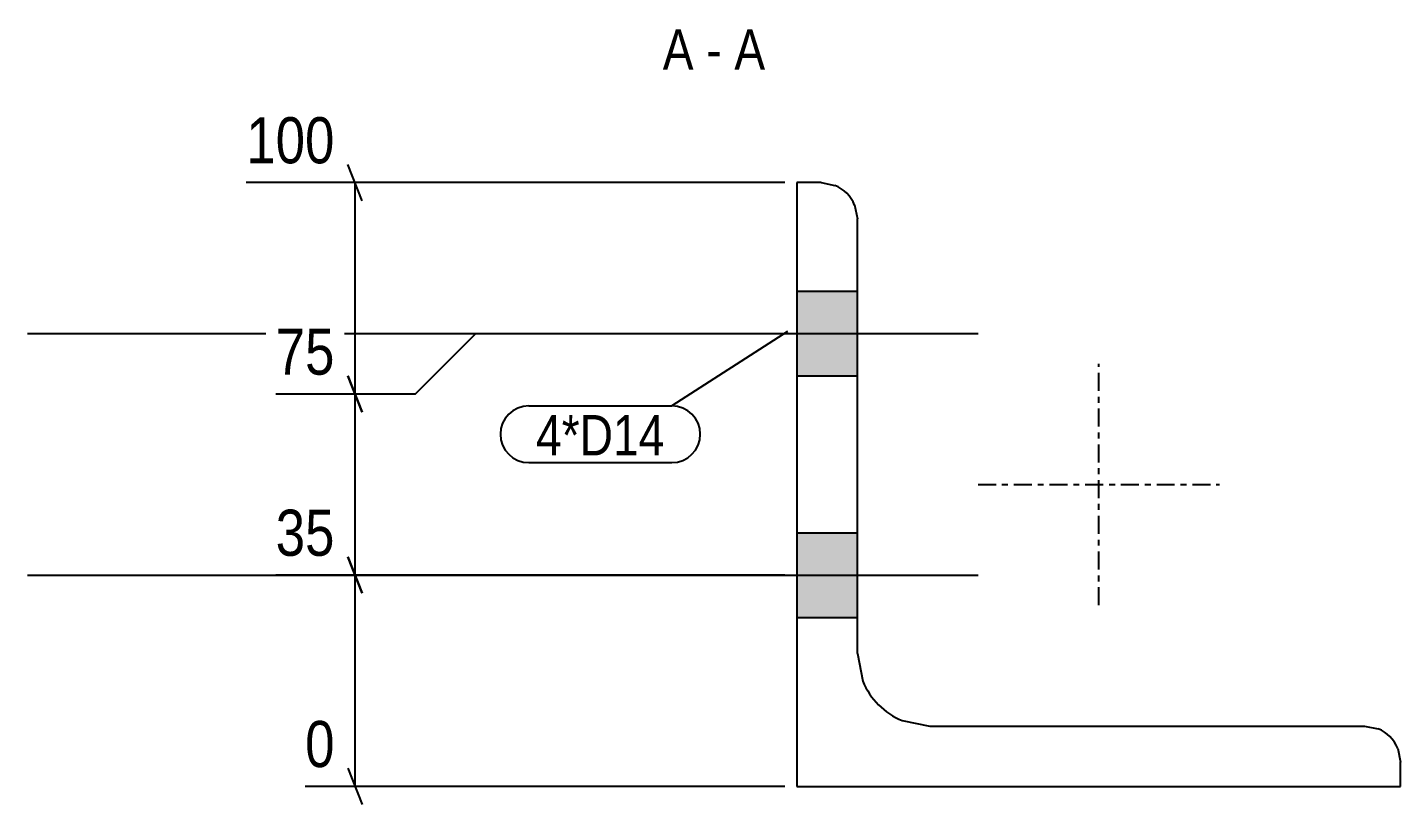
# Model space of a CAD drawing. Header units: millimetres. Extents: x 8 to 13800, y 6 to 296.
# Drawn here: x 13572.6 to 13800.1, y 6 to 134.7 of the extents above; entities that cross this region are included whole.
import ezdxf

# ---------------------------------------------------------------- set-up
doc = ezdxf.new("R2010")
doc.units = ezdxf.units.MM
doc.linetypes.add('DXK_LINE_DOT3', pattern=[5.9187, 2.979, -0.9799, 0.9799, -0.9799])
for name, color, linetype in [('MÅLSÆTNING', 7, 'Continuous'), ('STÅL', 7, 'Continuous'), ('TEKST', 7, 'Continuous')]:
    doc.layers.add(name, color=color, linetype=linetype)
doc.styles.add('Arial Narrow', font='ARIALN.TTF', dxfattribs={"height": 0.2})

msp = doc.modelspace()

# ---------------------------------------------------------------- hatches: boundary and pattern name
at = {"layer": 'STÅL', "linetype": 'Continuous'}
for points in [[(13700.11, 91), (13700.11, 77), (13710.11, 77), (13710.11, 91)], [(13700.11, 51), (13700.11, 37), (13710.11, 37), (13710.11, 51)]]:
    msp.add_hatch(color=96, dxfattribs=at).paths.add_polyline_path(points)

# ---------------------------------------------------------------- linework, layer by layer
at = {"layer": 'MÅLSÆTNING', "color": 7, "linetype": 'Continuous'}
for p, q in [((13628.09, 106), (13625.69, 112)), ((13698.11, 109), (13608.87, 109)), ((13626.89, 74), (13626.89, 109)), ((13636.89, 74), (13646.89, 84)), ((13636.89, 74), (13646.89, 84)), ((13646.89, 84), (13698.11, 84)), ((13646.89, 84), (13698.11, 84)), ((13625.69, 77), (13628.09, 71)), ((13628.09, 71), (13625.69, 77)), ((13613.74, 74), (13636.89, 74)), ((13613.74, 74), (13636.89, 74)), ((13626.89, 44), (13626.89, 74)), ((13625.69, 47), (13628.09, 41)), ((13628.09, 41), (13625.69, 47)), ((13698.11, 44), (13613.74, 44)), ((13698.11, 44), (13613.74, 44)), ((13626.89, 9), (13626.89, 44)), ((13625.69, 12), (13628.09, 6)), ((13698.11, 9), (13618.62, 9))]:
    msp.add_line(p, q, dxfattribs=at)
at = {"layer": 'STÅL', "color": 2, "linetype": 'Continuous'}
for p, q in [((13704.11, 109), (13700.11, 109)), ((13700.11, 109), (13700.11, 9)), ((13704.11, 109), (13706.4, 108.54)), ((13709.65, 105.3), (13710.11, 103)), ((13710.11, 31), (13710.11, 103)), ((13710.11, 31), (13711.02, 26.41)), ((13717.52, 19.91), (13722.11, 19)), ((13722.11, 19), (13794.11, 19)), ((13794.11, 19), (13796.4, 18.54)), ((13799.65, 15.3), (13800.11, 13)), ((13800.11, 9), (13800.11, 13)), ((13700.11, 9), (13800.11, 9))]:
    msp.add_line(p, q, dxfattribs=at)
at = {"layer": 'STÅL', "color": 96, "linetype": 'Continuous'}
for p, q in [((13700.11, 91), (13710.11, 91)), ((13572.61, 84), (13730.11, 84)), ((13700.11, 77), (13710.11, 77)), ((13700.11, 51), (13710.11, 51)), ((13572.61, 44), (13730.11, 44)), ((13700.11, 37), (13710.11, 37))]:
    msp.add_line(p, q, dxfattribs=at)
at = {"layer": 'STÅL', "color": 7, "linetype": 'DXK_LINE_DOT3'}
for p, q in [((13750.11, 39), (13750.11, 79)), ((13730.11, 59), (13770.11, 59))]:
    msp.add_line(p, q, dxfattribs=at)
at = {"layer": 'STÅL', "color": 2, "linetype": 'Continuous'}
for centre, radius, start, end in [((13704.11, 103), 6, 22.5, 67.5), ((13722.11, 31), 12, 202.5, 247.5), ((13794.11, 13), 6, 22.5, 67.5)]:
    msp.add_arc(centre, radius, start, end, dxfattribs=at)
at = {"layer": 'TEKST', "color": 7, "linetype": 'Continuous'}
for p, q in [((13698.54, 84.32), (13679.38, 72.03)), ((13655.67, 72.03), (13679.38, 72.03)), ((13655.67, 62.63), (13679.38, 62.63))]:
    msp.add_line(p, q, dxfattribs=at)
for centre, start, end in [((13655.67, 67.33), 90, 270), ((13679.38, 67.33), 270, 90)]:
    msp.add_arc(centre, 4.7, start, end, dxfattribs=at)

# ---------------------------------------------------------------- wipeouts: each hides what was drawn before it
at = {"color": 0, "linetype": 'Continuous'}
for points in [[(13682.98, 127.7), (13682.98, 134.7), (13677.87, 134.7), (13677.87, 127.7)], [(13687.63, 127.7), (13687.63, 134.7), (13685.08, 134.7), (13685.08, 127.7)], [(13694.85, 127.7), (13694.85, 134.7), (13689.73, 134.7), (13689.73, 127.7)]]:
    msp.add_wipeout(points, dxfattribs=at).dxf.layer = 'TEKST'
at = {"color": 0}
msp.add_wipeout([(13678.18, 63.83), (13678.18, 70.83), (13656.87, 70.83), (13656.87, 63.83)], dxfattribs=at).dxf.layer = 'TEKST'

# ---------------------------------------------------------------- next in the draw order: texts
at = {"layer": 'TEKST', "color": 3, "linetype": 'Continuous', "style": 'Arial Narrow'}
for s, p in [('A', (13677.87, 127.7)), ('A', (13689.73, 127.7)), ('-', (13685.08, 127.7))]:
    msp.add_text(s, height=6.68, dxfattribs=at).set_placement(p)

# ---------------------------------------------------------------- next in the draw order: wipeouts: each hides what was drawn before it
at = {"color": 0, "linetype": 'Continuous'}
for points in [[(13625.09, 110.6), (13625.09, 121.8), (13607.27, 121.8), (13607.27, 110.6)], [(13625.09, 75.6), (13625.09, 86.8), (13612.14, 86.8), (13612.14, 75.6)], [(13625.09, 45.6), (13625.09, 56.8), (13612.14, 56.8), (13612.14, 45.6)], [(13625.09, 10.6), (13625.09, 21.8), (13617.02, 21.8), (13617.02, 10.6)]]:
    msp.add_wipeout(points, dxfattribs=at).dxf.layer = 'MÅLSÆTNING'
at = {"color": 0}
msp.add_wipeout([(13678.18, 63.83), (13678.18, 70.83), (13656.87, 70.83), (13656.87, 63.83)], dxfattribs=at).dxf.layer = 'TEKST'

# ---------------------------------------------------------------- next in the draw order: texts
at = {"layer": 'MÅLSÆTNING', "color": 3, "linetype": 'Continuous', "style": 'Arial Narrow'}
for s, height, p in [('100', 7.635, (13608.87, 112.2)), ('75', 7.635, (13613.74, 77.2)), ('35', 7.635, (13613.74, 47.2)), ('0', 7.64, (13618.62, 12.2))]:
    msp.add_text(s, height=height, dxfattribs=at).set_placement(p)
at = {"layer": 'TEKST', "color": 3, "style": 'Arial Narrow'}
msp.add_text('4*D14', height=6.681, dxfattribs=at).set_placement((13656.87, 63.83))

doc.saveas('drawing.dxf')
